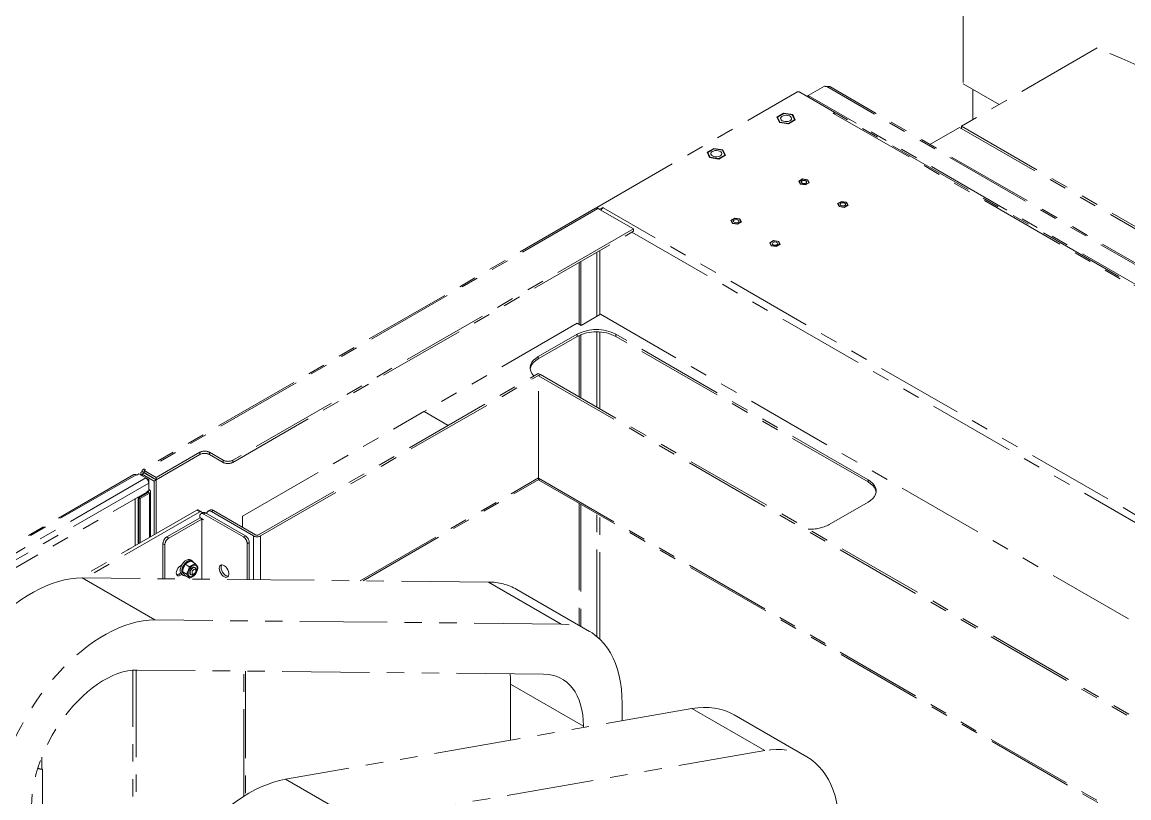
# Paper-space layout 'Blatt1' of a CAD drawing. Header units: millimetres. Extents: x 0 to 1189, y 0 to 841.
# Drawn here: x 666.4 to 747.1, y 256.7 to 313.2 of the extents above; entities that cross this region are included whole.
import ezdxf

# ---------------------------------------------------------------- set-up
doc = ezdxf.new("R2010")
doc.units = ezdxf.units.MM
doc.linetypes.add('PHANTOM', pattern=[12.7, 6.35, -1.27, 1.27, -1.27, 1.27, -1.27])

psp = doc.layouts.new('Blatt1')

# ---------------------------------------------------------------- linework, layer by layer
at = {"color": 7, "linetype": 'PHANTOM', "lineweight": 18}
for p, q in [((735.051, 340.598), (735.051, 308.753)), ((744.83, 311.364), (734.931, 305.65)), ((723.758, 307.896), (724.944, 308.58)), ((761.713, 287.532), (725.328, 308.537)), ((735.051, 308.753), (737.679, 307.236)), ((735.758, 308.345), (735.758, 306.127)), ((708.351, 299.724), (722.924, 308.137)), ((723.136, 308.137), (725.689, 306.663)), ((723.663, 307.832), (723.758, 307.888)), ((760.245, 286.832), (723.758, 307.896)), ((723.758, 307.896), (723.758, 307.777)), ((725.583, 306.602), (725.689, 306.663)), ((725.689, 306.616), (725.689, 306.663)), ((725.689, 306.647), (725.738, 306.618)), ((721.477, 306.322), (721.967, 306.604)), ((721.656, 305.935), (721.477, 306.322)), ((721.98, 306.575), (721.527, 306.314)), ((721.527, 306.314), (721.693, 305.956)), ((722.326, 305.832), (721.656, 305.935)), ((721.693, 305.956), (722.312, 305.861)), ((721.967, 306.604), (722.636, 306.501)), ((722.599, 306.48), (721.98, 306.575)), ((722.312, 305.861), (722.765, 306.122)), ((722.815, 306.115), (722.326, 305.832)), ((722.765, 306.122), (722.599, 306.48)), ((722.636, 306.501), (722.815, 306.115)), ((725.611, 306.585), (725.583, 306.602)), ((801.402, 262.95), (725.786, 306.603)), ((734.789, 305.568), (732.63, 304.321)), ((734.789, 305.568), (763.073, 289.24)), ((734.931, 305.65), (763.215, 289.321)), ((734.931, 305.486), (734.931, 305.65)), ((716.386, 303.75), (716.876, 304.033)), ((716.565, 303.364), (716.386, 303.75)), ((716.889, 304.004), (716.436, 303.742)), ((716.436, 303.742), (716.602, 303.385)), ((716.602, 303.385), (717.221, 303.289)), ((716.876, 304.033), (717.545, 303.929)), ((717.508, 303.908), (716.889, 304.004)), ((717.221, 303.289), (717.674, 303.551)), ((717.724, 303.543), (717.234, 303.26)), ((717.674, 303.551), (717.508, 303.908)), ((717.545, 303.929), (717.724, 303.543)), ((717.234, 303.26), (716.565, 303.364)), ((723.075, 301.644), (723.353, 301.804)), ((723.363, 301.781), (723.114, 301.638)), ((723.353, 301.804), (723.732, 301.745)), ((723.703, 301.729), (723.363, 301.781)), ((723.177, 301.425), (723.075, 301.644)), ((723.114, 301.638), (723.205, 301.441)), ((723.556, 301.366), (723.177, 301.425)), ((723.205, 301.441), (723.545, 301.389)), ((723.545, 301.389), (723.795, 301.532)), ((723.834, 301.526), (723.556, 301.366)), ((723.795, 301.532), (723.703, 301.729)), ((723.732, 301.745), (723.834, 301.526)), ((725.904, 300.011), (726.181, 300.171)), ((726.181, 300.171), (726.56, 300.112)), ((708.253, 299.663), (675.267, 280.621)), ((708.351, 299.707), (708.301, 299.679)), ((708.57, 299.597), (708.351, 299.724)), ((708.351, 299.676), (708.351, 299.724)), ((708.428, 299.646), (711.009, 298.156)), ((708.789, 299.724), (708.57, 299.597)), ((708.57, 299.564), (708.57, 299.597)), ((708.789, 299.724), (708.817, 299.707)), ((708.789, 299.724), (708.789, 299.689)), ((726.005, 299.792), (725.904, 300.011)), ((726.192, 300.149), (725.943, 300.005)), ((725.943, 300.005), (726.034, 299.808)), ((726.384, 299.733), (726.005, 299.792)), ((726.034, 299.808), (726.374, 299.756)), ((726.532, 300.096), (726.192, 300.149)), ((726.374, 299.756), (726.623, 299.9)), ((726.662, 299.894), (726.384, 299.733)), ((726.623, 299.9), (726.532, 300.096)), ((726.56, 300.112), (726.662, 299.894)), ((718.125, 298.786), (718.403, 298.946)), ((718.227, 298.567), (718.125, 298.786)), ((718.413, 298.924), (718.164, 298.78)), ((718.164, 298.78), (718.256, 298.584)), ((718.606, 298.509), (718.227, 298.567)), ((718.256, 298.584), (718.596, 298.531)), ((718.403, 298.946), (718.782, 298.888)), ((718.754, 298.871), (718.413, 298.924)), ((718.596, 298.531), (718.845, 298.675)), ((718.884, 298.669), (718.606, 298.509)), ((718.845, 298.675), (718.754, 298.871)), ((718.782, 298.888), (718.884, 298.669)), ((711.009, 298.156), (681.806, 281.297)), ((681.806, 281.134), (711.009, 297.993)), ((711.009, 297.993), (711.009, 298.156)), ((720.954, 297.153), (721.231, 297.314)), ((721.055, 296.934), (720.954, 297.153)), ((721.242, 297.291), (720.993, 297.147)), ((720.993, 297.147), (721.084, 296.951)), ((721.435, 296.876), (721.055, 296.934)), ((721.084, 296.951), (721.424, 296.898)), ((721.231, 297.314), (721.611, 297.255)), ((721.582, 297.238), (721.242, 297.291)), ((721.424, 296.898), (721.673, 297.042)), ((721.712, 297.036), (721.435, 296.876)), ((721.673, 297.042), (721.582, 297.238)), ((721.611, 297.255), (721.712, 297.036)), ((707.049, 295.707), (707.049, 291.215)), ((707.191, 295.788), (707.191, 291.134)), ((706.922, 291.289), (695.757, 284.843)), ((706.922, 291.289), (707.205, 291.126)), ((707.205, 291.126), (708.619, 291.942)), ((708.619, 291.942), (780.093, 250.681)), ((706.908, 290.481), (704.08, 288.848)), ((728.121, 279.867), (709.736, 290.481)), ((706.908, 290.317), (704.08, 288.684)), ((707.049, 290.391), (707.049, 285.91)), ((707.191, 290.453), (707.191, 285.828)), ((728.121, 279.704), (709.736, 290.317)), ((683.68, 275.848), (704.08, 287.624)), ((683.821, 275.766), (704.221, 287.543)), ((704.08, 287.624), (704.221, 287.543)), ((704.235, 287.535), (704.094, 287.453)), ((704.094, 279.982), (704.094, 287.453)), ((704.094, 287.453), (768.129, 250.486)), ((704.221, 287.526), (704.221, 287.543)), ((704.235, 287.535), (768.271, 250.568)), ((682.52, 277.218), (695.736, 284.847)), ((695.736, 284.847), (697.502, 283.827)), ((697.51, 283.832), (695.757, 284.843)), ((695.757, 284.843), (695.757, 284.835)), ((679.402, 281.869), (676.23, 280.038)), ((679.402, 281.705), (676.23, 279.874)), ((681.099, 281.297), (680.109, 281.869)), ((681.099, 281.134), (680.109, 281.705)), ((674.602, 280.249), (637.302, 258.717)), ((674.752, 280.235), (674.805, 280.204)), ((674.957, 280.292), (674.805, 280.204)), ((674.957, 280.292), (675.47, 279.996)), ((675.063, 280.23), (675.071, 280.235)), ((675.071, 280.235), (675.675, 279.885)), ((675.092, 280.318), (675.092, 280.222)), ((675.336, 280.379), (675.194, 280.46)), ((675.336, 280.367), (675.194, 280.286)), ((675.194, 280.286), (676.078, 279.775)), ((675.194, 280.286), (675.194, 280.175)), ((676.22, 279.857), (675.336, 280.367)), ((675.346, 280.548), (675.442, 280.603)), ((676.23, 280.038), (675.346, 280.548)), ((675.346, 280.548), (675.346, 280.385)), ((675.346, 280.385), (676.23, 279.874)), ((676.23, 279.874), (676.23, 280.038)), ((675.613, 279.85), (675.675, 279.885)), ((675.675, 279.695), (675.675, 279.885)), ((675.682, 279.628), (675.682, 279.085)), ((676.22, 279.857), (676.078, 279.775)), ((676.078, 279.775), (676.078, 275.857)), ((676.22, 275.939), (676.22, 279.857)), ((691.307, 272.498), (704.11, 279.889)), ((704.083, 279.873), (704.143, 279.839)), ((704.166, 279.821), (761.57, 246.683)), ((640.096, 258.513), (675.53, 278.969)), ((674.947, 278.559), (675.619, 278.947)), ((674.947, 278.559), (675.053, 278.497)), ((674.947, 275.204), (674.947, 278.559)), ((675.053, 278.497), (675.725, 278.885)), ((675.053, 275.265), (675.053, 278.497)), ((675.682, 279.085), (675.53, 278.998)), ((675.53, 278.969), (675.53, 278.998)), ((675.725, 279.13), (675.682, 279.155)), ((675.812, 275.704), (675.812, 279.008)), ((679.189, 277.653), (670.61, 272.701)), ((679.502, 277.541), (679.289, 277.663)), ((680.142, 277.648), (680, 277.567)), ((683.467, 275.848), (680.392, 277.623)), ((707.049, 278.157), (707.049, 269.247)), ((707.191, 278.075), (707.191, 269.166)), ((725.293, 276.602), (728.121, 278.234)), ((679.402, 277.531), (671.034, 272.701)), ((676.997, 275.694), (679.43, 277.098)), ((677.139, 275.612), (679.543, 277)), ((679.402, 277.204), (679.402, 277.115)), ((679.402, 277.115), (679.656, 276.968)), ((679.626, 277.469), (679.484, 277.387)), ((679.543, 277.421), (679.543, 277.449)), ((679.543, 277), (679.543, 272.615)), ((679.656, 276.935), (679.543, 277)), ((679.656, 276.968), (679.656, 276.935)), ((682.584, 275.694), (679.684, 277.368)), ((682.725, 275.776), (679.826, 277.449)), ((683.326, 275.766), (680.25, 277.542)), ((682.52, 276.395), (682.52, 277.218)), ((676.715, 272.644), (676.715, 275.204)), ((682.866, 272.582), (682.866, 275.204)), ((683.008, 272.581), (683.008, 275.286)), ((676.856, 272.642), (676.856, 275.122)), ((677.987, 273.591), (678.088, 273.649)), ((678.65, 273.528), (678.339, 273.708)), ((678.837, 273.965), (678.724, 274.03)), ((679.065, 273.767), (678.754, 273.947)), ((677.999, 273.067), (677.846, 272.979)), ((678.088, 272.955), (677.987, 272.897)), ((678.099, 272.948), (678.212, 272.883)), ((678.442, 272.993), (678.131, 273.173)), ((678.649, 272.697), (678.338, 272.876)), ((678.728, 272.96), (678.757, 272.944)), ((678.907, 272.959), (678.977, 272.999)), ((679.057, 273.463), (679.028, 273.48)), ((679.119, 273.244), (679.119, 273.326)), ((700.447, 272.406), (670.82, 272.703)), ((707.814, 268.806), (702.511, 271.868)), ((705.751, 269.345), (676.123, 269.641)), ((704.468, 265.693), (674.841, 265.99)), ((682.722, 265.911), (682.722, 256.852)), ((702.064, 264.97), (702.064, 260.876)), ((715.282, 263.173), (685.655, 258.024)), ((710.196, 263.541), (710.196, 262.289)), ((723.653, 259.658), (718.35, 262.72)), ((707.368, 261.908), (707.368, 261.798)), ((720.586, 260.112), (690.958, 254.962)), ((667.876, 258.764), (667.938, 258.764)), ((667.938, 258.764), (667.938, 252.946))]:
    psp.add_line(p, q, dxfattribs=at)
at = {"color": 8, "linetype": 'PHANTOM', "lineweight": 18}
for p, q in [((761.586, 287.487), (725.104, 308.547)), ((725.611, 306.585), (801.271, 262.908)), ((708.428, 299.646), (675.442, 280.603)), ((789.604, 253.07), (708.817, 299.707)), ((710.903, 297.932), (786.422, 254.335)), ((708.358, 291.791), (708.358, 296.462)), ((708.57, 291.913), (708.57, 296.584)), ((706.908, 290.317), (706.908, 290.481)), ((708.358, 285.155), (708.358, 290.655)), ((708.57, 285.032), (708.57, 290.647)), ((709.736, 290.317), (709.736, 290.481)), ((704.08, 288.684), (704.08, 288.848)), ((679.402, 281.705), (679.402, 281.869)), ((680.109, 281.869), (680.109, 281.705)), ((681.099, 281.134), (681.099, 281.297)), ((681.806, 281.297), (681.806, 281.134)), ((674.752, 280.235), (637.452, 258.702)), ((675.47, 279.996), (637.866, 258.287)), ((675.194, 280.175), (675.194, 280.163)), ((675.346, 280.385), (675.336, 280.379)), ((675.336, 280.379), (675.336, 280.367)), ((691.105, 272.5), (704.094, 279.998)), ((704.094, 279.982), (761.672, 246.742)), ((675.682, 279.628), (638.078, 257.92)), ((728.121, 279.704), (728.121, 279.867)), ((674.699, 278.489), (674.699, 275.061)), ((674.911, 278.612), (674.911, 275.184)), ((675.619, 279.049), (675.619, 278.947)), ((675.619, 278.947), (675.725, 278.885)), ((675.682, 279.106), (675.725, 279.13)), ((675.725, 275.653), (675.725, 278.885)), ((679.189, 277.653), (679.402, 277.531)), ((680.392, 277.623), (680.25, 277.542)), ((679.826, 277.449), (679.684, 277.368)), ((708.358, 268.426), (708.358, 277.402)), ((708.57, 268.236), (708.57, 277.279)), ((676.856, 275.122), (676.715, 275.204)), ((676.997, 275.694), (677.139, 275.612)), ((682.584, 275.694), (682.725, 275.776)), ((683.008, 275.286), (682.866, 275.204)), ((683.326, 272.578), (683.326, 275.766)), ((683.821, 275.766), (683.821, 272.573)), ((677.987, 272.897), (677.846, 272.979)), ((676.123, 269.641), (670.82, 272.703)), ((705.751, 269.345), (700.447, 272.406)), ((674.516, 249.148), (674.516, 265.977)), ((674.763, 265.99), (674.763, 249.006)), ((682.619, 256.788), (682.619, 265.912)), ((702.064, 264.97), (707.368, 261.908)), ((720.586, 260.112), (715.282, 263.173)), ((667.876, 259.635), (667.876, 258.764)), ((690.958, 254.962), (685.655, 258.024))]:
    psp.add_line(p, q, dxfattribs=at)
at = {"color": 7, "linetype": 'PHANTOM', "lineweight": 18, "flags": 128}
for points in [[(773.114, 295.036), (771.775, 296.066), (770.407, 297.083), (769.009, 298.086), (767.582, 299.076), (766.127, 300.052), (764.645, 301.014), (763.134, 301.962), (761.597, 302.895), (760.033, 303.813), (758.443, 304.716), (756.827, 305.603), (755.185, 306.475), (753.519, 307.331), (751.828, 308.171), (750.113, 308.994), (748.375, 309.801), (746.614, 310.591), (744.83, 311.364)], [(721.863, 306.055), (721.959, 306.014), (722.072, 305.991), (722.191, 305.989), (722.306, 306.006), (722.407, 306.043), (722.485, 306.095), (722.533, 306.158), (722.546, 306.227), (722.524, 306.294), (722.468, 306.355), (722.384, 306.404), (722.278, 306.436), (722.161, 306.449), (722.043, 306.441), (721.933, 306.414), (721.843, 306.369), (721.78, 306.31), (721.749, 306.244), (721.753, 306.175), (721.793, 306.11), (721.863, 306.055)], [(716.772, 303.483), (716.868, 303.442), (716.981, 303.42), (717.1, 303.417), (717.215, 303.435), (717.316, 303.471), (717.394, 303.524), (717.441, 303.587), (717.455, 303.655), (717.433, 303.723), (717.377, 303.784), (717.293, 303.832), (717.187, 303.864), (717.07, 303.877), (716.951, 303.869), (716.842, 303.842), (716.752, 303.797), (716.688, 303.739), (716.658, 303.672), (716.662, 303.603), (716.701, 303.539), (716.772, 303.483)], [(723.313, 301.503), (723.378, 301.478), (723.454, 301.47), (723.531, 301.478), (723.596, 301.503), (723.639, 301.541), (723.654, 301.585), (723.639, 301.629), (723.596, 301.667), (723.531, 301.692), (723.454, 301.7), (723.378, 301.692), (723.313, 301.667), (723.27, 301.629), (723.254, 301.585), (723.27, 301.541), (723.313, 301.503)], [(726.141, 299.871), (726.206, 299.845), (726.283, 299.837), (726.359, 299.845), (726.424, 299.871), (726.468, 299.908), (726.483, 299.952), (726.468, 299.996), (726.424, 300.034), (726.359, 300.059), (726.283, 300.068), (726.206, 300.059), (726.141, 300.034), (726.098, 299.996), (726.083, 299.952), (726.098, 299.908), (726.141, 299.871)], [(718.363, 298.646), (718.428, 298.621), (718.505, 298.612), (718.581, 298.621), (718.646, 298.646), (718.689, 298.683), (718.705, 298.728), (718.689, 298.772), (718.646, 298.809), (718.581, 298.834), (718.505, 298.843), (718.428, 298.834), (718.363, 298.809), (718.32, 298.772), (718.305, 298.728), (718.32, 298.683), (718.363, 298.646)], [(721.192, 297.013), (721.256, 296.988), (721.333, 296.979), (721.41, 296.988), (721.474, 297.013), (721.518, 297.051), (721.533, 297.095), (721.518, 297.139), (721.474, 297.176), (721.41, 297.201), (721.333, 297.21), (721.256, 297.201), (721.192, 297.176), (721.148, 297.139), (721.133, 297.095), (721.148, 297.051), (721.192, 297.013)], [(704.08, 288.848), (703.893, 288.723), (703.738, 288.585), (703.62, 288.435), (703.54, 288.277), (703.499, 288.114), (703.499, 287.949), (703.54, 287.786), (703.62, 287.628), (703.738, 287.478), (703.77, 287.446)], [(704.08, 288.684), (703.893, 288.56), (703.738, 288.421), (703.62, 288.272), (703.54, 288.113), (703.499, 287.95), (703.499, 287.95)], [(728.121, 278.234), (728.308, 278.359), (728.462, 278.498), (728.581, 278.647), (728.661, 278.805), (728.702, 278.969), (728.702, 279.133), (728.661, 279.296), (728.581, 279.454), (728.462, 279.604), (728.308, 279.743), (728.121, 279.867)], [(728.702, 278.969), (728.702, 278.97), (728.661, 279.133), (728.581, 279.291), (728.462, 279.441), (728.308, 279.579), (728.121, 279.704)], [(675.635, 279.058), (675.637, 279.056), (675.651, 279.041), (675.66, 279.025), (675.662, 279.008), (675.66, 278.991), (675.651, 278.975), (675.637, 278.96), (675.619, 278.947)], [(680.25, 277.542), (680.181, 277.574), (680.115, 277.589), (680.054, 277.586), (680, 277.567), (679.956, 277.53), (679.923, 277.478), (679.903, 277.413), (679.902, 277.405)], [(674.132, 274.734), (674.231, 274.797), (674.277, 274.817)], [(677.987, 272.897), (677.895, 272.861), (677.811, 272.862), (677.744, 272.9), (677.702, 272.972), (677.687, 273.071), (677.702, 273.187), (677.744, 273.308), (677.811, 273.423), (677.895, 273.521), (677.987, 273.591)], [(678.099, 272.948), (678.033, 273.007), (677.99, 273.094), (677.971, 273.204), (677.977, 273.33), (678.009, 273.466), (678.064, 273.603), (678.139, 273.734), (678.23, 273.85), (678.332, 273.945), (678.438, 274.014), (678.543, 274.052), (678.64, 274.058), (678.724, 274.03), (678.724, 274.03)], [(678.372, 272.857), (678.296, 272.855), (678.212, 272.883), (678.147, 272.942), (678.103, 273.028), (678.084, 273.138), (678.09, 273.265), (678.122, 273.401), (678.177, 273.538), (678.252, 273.668), (678.343, 273.785), (678.445, 273.88), (678.551, 273.949), (678.656, 273.987), (678.753, 273.993), (678.837, 273.965), (678.903, 273.906), (678.939, 273.84)], [(680.816, 273.408), (680.829, 273.29), (680.867, 273.166), (680.928, 273.044), (681.007, 272.935), (681.097, 272.845), (681.193, 272.782), (681.288, 272.75), (681.373, 272.752), (681.444, 272.787), (681.494, 272.854), (681.52, 272.946), (681.52, 273.057), (681.494, 273.179), (681.444, 273.303), (681.373, 273.419), (681.288, 273.52), (681.193, 273.597), (681.097, 273.645), (681.007, 273.66), (680.928, 273.641), (680.867, 273.59), (680.829, 273.51), (680.816, 273.408)], [(681, 273.66), (680.97, 273.592), (680.957, 273.489)], [(677.846, 272.979), (677.753, 272.942), (677.716, 272.938)], [(679.028, 273.48), (678.984, 273.493), (678.915, 273.482), (678.841, 273.44), (678.772, 273.371), (678.716, 273.283), (678.679, 273.189), (678.666, 273.097), (678.679, 273.021), (678.716, 272.969), (678.728, 272.96)], [(678.907, 272.959), (678.87, 272.941), (678.801, 272.93), (678.744, 272.952), (678.707, 273.005), (678.694, 273.081), (678.707, 273.172), (678.744, 273.267), (678.801, 273.354), (678.87, 273.423), (678.943, 273.466), (679.013, 273.477), (679.069, 273.455), (679.106, 273.402), (679.119, 273.326)], [(679.119, 273.244), (679.108, 273.301), (679.077, 273.336), (679.031, 273.345), (678.977, 273.326), (678.923, 273.282), (678.877, 273.22), (678.847, 273.15), (678.836, 273.081), (678.847, 273.025), (678.877, 272.989), (678.923, 272.981), (678.977, 272.999), (679.031, 273.043), (679.077, 273.105), (679.108, 273.176), (679.119, 273.244)], [(680.957, 273.489), (680.97, 273.371), (681.009, 273.247), (681.069, 273.126), (681.148, 273.017), (681.239, 272.927), (681.335, 272.864), (681.429, 272.832), (681.48, 272.829)], [(670.82, 272.703), (670.403, 272.69), (669.976, 272.644), (669.539, 272.564), (669.095, 272.45), (668.645, 272.304), (668.19, 272.125), (667.731, 271.915), (667.27, 271.673), (666.81, 271.401), (666.35, 271.099), (665.892, 270.769), (665.439, 270.411), (664.991, 270.026), (664.55, 269.617), (664.117, 269.184), (663.694, 268.728), (663.282, 268.251), (662.882, 267.755), (662.496, 267.241), (662.125, 266.711), (661.77, 266.167), (661.432, 265.609), (661.113, 265.041), (660.812, 264.464), (660.533, 263.879), (660.274, 263.289), (660.038, 262.695), (659.824, 262.1), (659.634, 261.505), (659.468, 260.913), (659.326, 260.325), (659.21, 259.742), (659.119, 259.168), (659.054, 258.603), (659.015, 258.05), (659.002, 257.51)], [(676.123, 269.641), (675.706, 269.629), (675.279, 269.582), (674.843, 269.502), (674.399, 269.389), (673.948, 269.243), (673.493, 269.064), (673.034, 268.853), (672.574, 268.611), (672.113, 268.339), (671.653, 268.037), (671.195, 267.707), (670.742, 267.349), (670.294, 266.965), (669.853, 266.555), (669.42, 266.122), (668.997, 265.666), (668.585, 265.19), (668.185, 264.694), (667.799, 264.18), (667.428, 263.65), (667.073, 263.105), (666.735, 262.548), (666.416, 261.979), (666.116, 261.402), (665.836, 260.817), (665.577, 260.227), (665.341, 259.634), (665.127, 259.039), (664.937, 258.444), (664.771, 257.851), (664.629, 257.263), (664.513, 256.681), (664.422, 256.106), (664.357, 255.542), (664.318, 254.989), (664.305, 254.449)], [(710.196, 263.541), (710.182, 264.077), (710.142, 264.595), (710.074, 265.093), (709.979, 265.571), (709.858, 266.027), (709.71, 266.458), (709.537, 266.864), (709.339, 267.243), (709.116, 267.593), (708.87, 267.915), (708.601, 268.206), (708.31, 268.465), (707.998, 268.693), (707.667, 268.887), (707.316, 269.048), (706.948, 269.174), (706.564, 269.266), (706.164, 269.323), (705.751, 269.345)], [(674.841, 265.99), (674.502, 265.976), (674.154, 265.929), (673.797, 265.848), (673.433, 265.733), (673.064, 265.586), (672.692, 265.408), (672.319, 265.198), (671.946, 264.958), (671.576, 264.689), (671.21, 264.393), (670.85, 264.071), (670.498, 263.725), (670.156, 263.355), (669.825, 262.965), (669.507, 262.556), (669.203, 262.131), (668.915, 261.69), (668.645, 261.237), (668.394, 260.773), (668.162, 260.301), (667.952, 259.824), (667.764, 259.343), (667.599, 258.861), (667.458, 258.381), (667.342, 257.904), (667.251, 257.433), (667.186, 256.971), (667.146, 256.52), (667.133, 256.082)], [(702.064, 264.97), (702.052, 265.383), (702.022, 265.718)], [(707.368, 261.908), (707.355, 262.322), (707.318, 262.719), (707.255, 263.098), (707.168, 263.456), (707.057, 263.793), (706.923, 264.107), (706.765, 264.396), (706.585, 264.658), (706.384, 264.893), (706.162, 265.1), (705.921, 265.276), (705.662, 265.423), (705.386, 265.538), (705.094, 265.622), (704.788, 265.674), (704.468, 265.693)], [(718.35, 262.72), (718.349, 262.721), (718.017, 262.891), (717.668, 263.029), (717.303, 263.136), (716.924, 263.209), (716.531, 263.25), (716.125, 263.257), (715.709, 263.232), (715.282, 263.173)], [(726.035, 254.393), (726.022, 254.912), (725.984, 255.415), (725.92, 255.9), (725.831, 256.366), (725.717, 256.81), (725.579, 257.232), (725.416, 257.63), (725.229, 258.004), (725.02, 258.351), (724.788, 258.671), (724.534, 258.962), (724.26, 259.225), (723.965, 259.457), (723.652, 259.659), (723.32, 259.829), (722.971, 259.968), (722.607, 260.074), (722.227, 260.148), (721.834, 260.188), (721.429, 260.196), (721.012, 260.17), (720.586, 260.112)], [(685.655, 258.024), (685.22, 257.933), (684.779, 257.809), (684.331, 257.653), (683.88, 257.466), (683.425, 257.248), (682.969, 256.999), (682.514, 256.721), (682.059, 256.414), (681.608, 256.08), (681.16, 255.719), (680.719, 255.332), (680.284, 254.921), (679.858, 254.487), (679.442, 254.032), (679.037, 253.556), (678.644, 253.062), (678.265, 252.55), (677.901, 252.023), (677.553, 251.482), (677.221, 250.929), (676.908, 250.366), (676.614, 249.794), (676.34, 249.214), (676.087, 248.63), (675.855, 248.043), (675.646, 247.454), (675.459, 246.866), (675.297, 246.28), (675.158, 245.699), (675.045, 245.123), (674.956, 244.555), (674.892, 243.997), (674.854, 243.45), (674.841, 242.916)]]:
    psp.add_lwpolyline(points, dxfattribs=at)
at = {"color": 8, "linetype": 'PHANTOM', "lineweight": 18, "flags": 128}
psp.add_lwpolyline([(679.205, 273.408), (679.192, 273.507), (679.153, 273.582), (679.092, 273.628), (679.014, 273.641), (678.925, 273.62), (678.832, 273.566), (678.743, 273.485), (678.664, 273.381), (678.604, 273.265), (678.565, 273.145), (678.552, 273.031), (678.565, 272.933), (678.604, 272.857), (678.664, 272.811), (678.743, 272.798), (678.832, 272.82), (678.925, 272.873), (679.014, 272.955), (679.092, 273.058), (679.153, 273.175), (679.192, 273.294), (679.205, 273.408)], dxfattribs=at)
at = {"color": 7, "linetype": 'PHANTOM', "lineweight": 18}
for centre, radius, start, end in [((725.097, 308.925), 0.378, 246.00659, 271.08059), ((723.03, 307.932), 0.231, 62.60967, 117.39033), ((725.714, 306.442), 0.176, 65.69288, 125.61758), ((708.326, 299.503), 0.176, 54.38242, 114.30712), ((709.084, 299.279), 0.505, 121.95463, 151.1432), ((708.322, 287.765), 3.062, 62.49143, 117.50857), ((708.322, 287.602), 3.062, 62.49143, 117.50857), ((679.755, 281.186), 0.769, 62.60967, 117.39033), ((679.755, 281.023), 0.769, 62.60967, 117.39033), ((681.452, 281.98), 0.769, 242.60967, 297.39033), ((681.452, 281.816), 0.769, 242.60967, 297.39033), ((674.664, 280.112), 0.151, 54.38242, 114.30712), ((675.249, 280.318), 0.153, 110.78342, 249.21658), ((675.345, 280.485), 0.153, 50.79671, 189.21404), ((675.38, 280.295), 0.0949, 117.81669, 146.61221), ((675.431, 280.382), 0.0949, 153.36306, 182.18175), ((675.222, 279.607), 0.461, 2.60548, 57.39452), ((704.26, 279.96), 0.168, 172.74417, 235.94365), ((675.678, 279.008), 0.131, 290.78342, 69.21658), ((679.248, 277.572), 0.101, 65.69288, 125.61758), ((680.245, 277.419), 0.251, 54.38242, 114.30712), ((679.574, 277.232), 0.175, 50.79671, 189.21404), ((679.457, 277.463), 0.0873, 350.78596, 129.20329), ((679.709, 277.286), 0.201, 54.38242, 114.30712), ((723.921, 279.194), 2.933, 266.76797, 297.89063), ((677.329, 275.176), 0.615, 122.60548, 177.39452), ((677.47, 275.094), 0.615, 122.60548, 177.39452), ((682.252, 275.176), 0.615, 2.60548, 57.39452), ((682.394, 275.258), 0.615, 2.60548, 57.39452), ((683.574, 276.244), 0.538, 242.60967, 297.39033), ((683.574, 276.052), 0.231, 242.60967, 297.39033), ((678.563, 273.39), 0.56, 154.36419, 172.44207), ((700.464, 268.247), 4.159, 60.52071, 90.22676), ((667.854, 259.213), 0.45, 234.80741, 272.77016)]:
    psp.add_arc(centre, radius, start, end, dxfattribs=at)
for points, knots in [([(725.104, 308.547), (725.141, 308.553), (725.213, 308.563), (725.291, 308.557), (725.318, 308.539), (725.326, 308.534)], [0, 0, 0, 0, 0.408194, 0.818231, 1, 1, 1, 1]), ([(678.131, 273.173), (678.146, 273.233), (678.177, 273.355), (678.246, 273.535), (678.307, 273.648), (678.339, 273.708)], [0, 0, 0, 0, 0.317587, 0.642473, 1, 1, 1, 1]), ([(678.339, 273.708), (678.376, 273.737), (678.451, 273.796), (678.59, 273.876), (678.698, 273.923), (678.754, 273.947)], [0, 0, 0, 0, 0.317599, 0.642497, 1, 1, 1, 1]), ([(678.65, 273.528), (678.635, 273.468), (678.604, 273.346), (678.534, 273.166), (678.474, 273.053), (678.442, 272.993)], [0, 0, 0, 0, 0.317587, 0.642473, 1, 1, 1, 1]), ([(679.065, 273.767), (679.028, 273.738), (678.954, 273.679), (678.814, 273.599), (678.706, 273.553), (678.65, 273.528)], [0, 0, 0, 0, 0.317599, 0.642497, 1, 1, 1, 1]), ([(679.272, 273.471), (679.257, 273.498), (679.227, 273.554), (679.157, 273.653), (679.097, 273.728), (679.065, 273.767)], [0, 0, 0, 0, 0.317587, 0.642473, 1, 1, 1, 1]), ([(678.338, 272.876), (678.309, 272.912), (678.252, 272.982), (678.181, 273.082), (678.148, 273.142), (678.131, 273.173)], [0, 0, 0, 0, 0.317587, 0.642473, 1, 1, 1, 1]), ([(678.442, 272.993), (678.47, 272.958), (678.528, 272.887), (678.598, 272.787), (678.631, 272.728), (678.649, 272.697)], [0, 0, 0, 0, 0.317587, 0.6424734, 1, 1, 1, 1]), ([(678.649, 272.697), (678.699, 272.718), (678.801, 272.761), (678.941, 272.841), (679.022, 272.903), (679.064, 272.936)], [0, 0, 0, 0, 0.317599, 0.642497, 1, 1, 1, 1]), ([(679.064, 272.936), (679.093, 272.988), (679.151, 273.094), (679.221, 273.274), (679.255, 273.403), (679.272, 273.471)], [0, 0, 0, 0, 0.317587, 0.642473, 1, 1, 1, 1])]:
    psp.add_open_spline(points, degree=3, knots=knots, dxfattribs=at)

doc.saveas('drawing.dxf')
